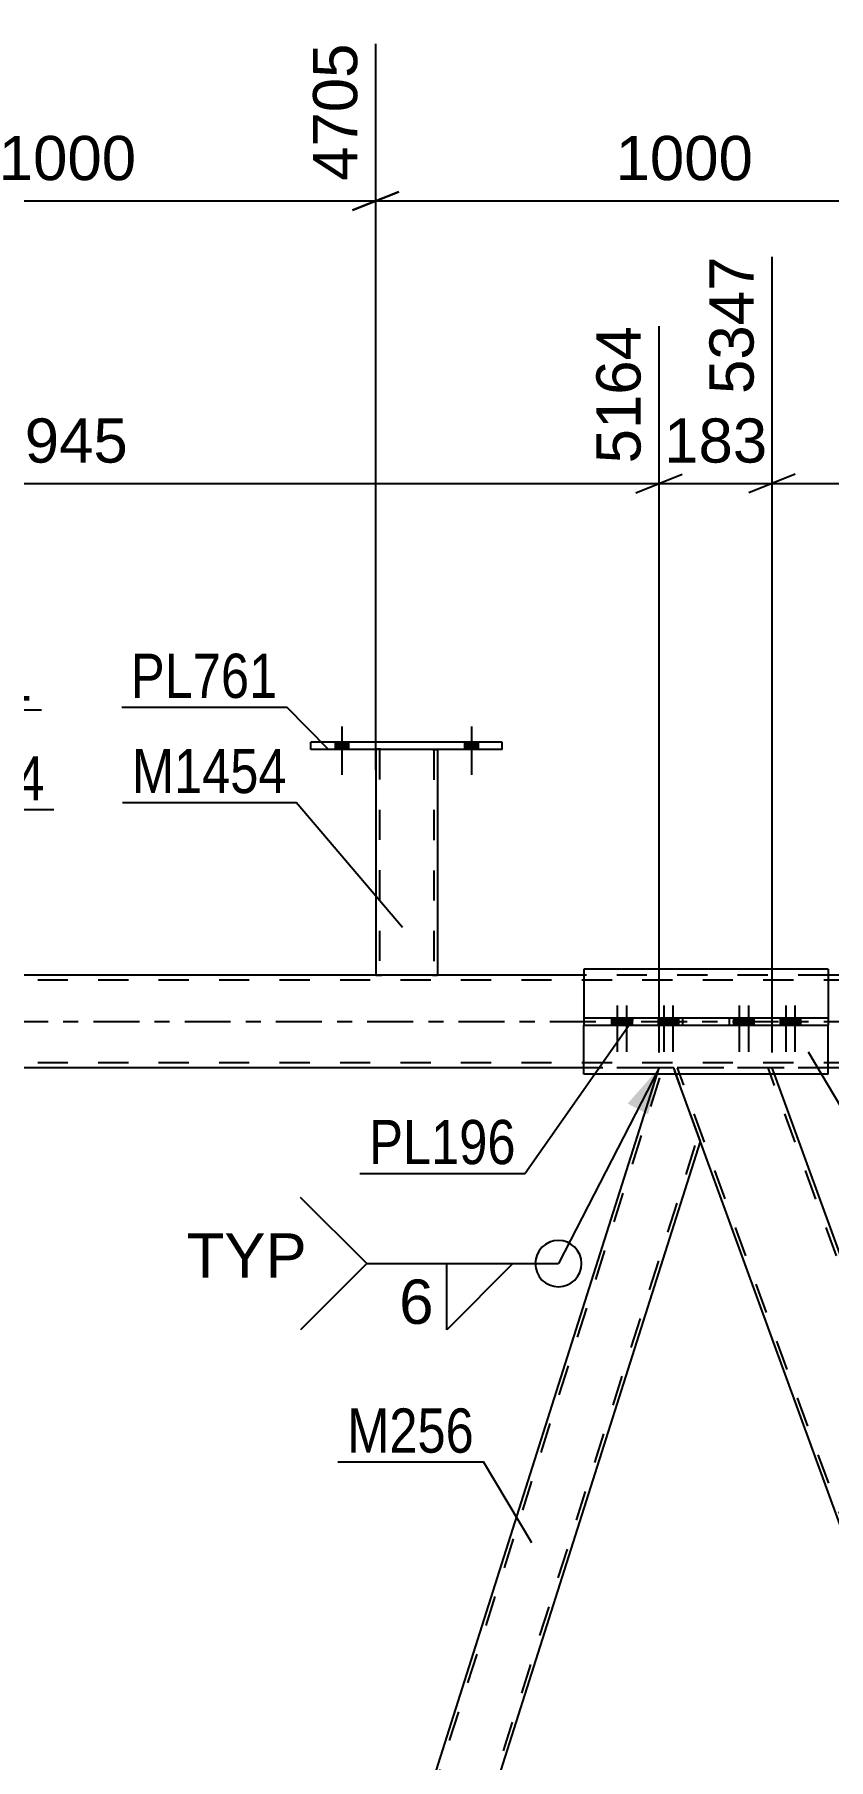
# Model space of a CAD drawing. Header units: millimetres. Extents: x -73 to 768, y -405 to 189.
# Drawn here: x 162.3 to 213.8, y -47.8 to 64 of the extents above; entities that cross this region are included whole.
import ezdxf

# ---------------------------------------------------------------- set-up
doc = ezdxf.new("R2010")
doc.units = ezdxf.units.MM
doc.linetypes.add('DXK_LINE_DOT2', pattern=[3.9198, 1.9599, -1.9599])
doc.linetypes.add('DXK_LINE_DOT3', pattern=[5.9187, 2.979, -0.9799, 0.9799, -0.9799])
doc.styles.add('Arial', font='ARIAL.TTF', dxfattribs={"height": 0.2})
doc.styles.add('Arial Narrow', font='ARIALN.TTF', dxfattribs={"height": 0.2})

# ---------------------------------------------------------------- blocks, each defined once
blk = doc.blocks.new('Part-122572935-3825 - 3735')
at = {"color": 2, "linetype": 'Continuous'}
for p, q in [((197.94, 0.24), (197.94, -0.24)), ((197.94, 0.24), (213.79, 0.24)), ((204.35, -0.24), (204.35, 0.24)), ((207.38, -0.24), (207.38, 0.24)), ((213.79, 0.24), (213.79, -0.24)), ((197.94, -0.24), (213.79, -0.24))]:
    blk.add_line(p, q, dxfattribs=at)
blk = doc.blocks.new('Bolt-122572935-3880 - 3735')
at = {"linetype": 'Continuous'}
for points in [[(208.37, 0.24), (207.65, 0.24), (207.65, -0.24), (208.37, -0.24)], [(208.97, 0.24), (208.25, 0.24), (208.25, -0.24), (208.97, -0.24)], [(211.39, 0.24), (210.67, 0.24), (210.67, -0.24), (211.39, -0.24)], [(211.99, 0.24), (211.27, 0.24), (211.27, -0.24), (211.99, -0.24)]]:
    blk.add_hatch(color=1, dxfattribs=at).paths.add_polyline_path(points)
at = {"color": 1, "linetype": 'Continuous'}
for p, q in [((207.65, 0.24), (207.65, -0.24)), ((208.01, 1.04), (208.01, -1.96)), ((208.25, 0.24), (208.25, -0.24)), ((208.37, 0.24), (208.37, -0.24)), ((208.61, 1.04), (208.61, -1.96)), ((208.97, 0.24), (208.97, -0.24)), ((210.67, 0.24), (210.67, -0.24)), ((211.03, 1.04), (211.03, -1.96)), ((211.27, 0.24), (211.27, -0.24)), ((211.39, 0.24), (211.39, -0.24)), ((211.63, 1.04), (211.63, -1.96)), ((211.99, 0.24), (211.99, -0.24))]:
    blk.add_line(p, q, dxfattribs=at)
blk = doc.blocks.new('Bolt-122572935-3815 - 3735')
at = {"linetype": 'Continuous'}
for points in [[(200.46, 0.24), (199.74, 0.24), (199.74, -0.24), (200.46, -0.24)], [(201.07, 0.24), (200.35, 0.24), (200.35, -0.24), (201.07, -0.24)], [(203.48, 0.24), (202.76, 0.24), (202.76, -0.24), (203.48, -0.24)], [(204.08, 0.24), (203.36, 0.24), (203.36, -0.24), (204.08, -0.24)]]:
    blk.add_hatch(color=1, dxfattribs=at).paths.add_polyline_path(points)
at = {"color": 1, "linetype": 'Continuous'}
for p, q in [((199.74, 0.24), (199.74, -0.24)), ((200.1, 1.04), (200.1, -1.96)), ((200.35, 0.24), (200.35, -0.24)), ((200.46, 0.24), (200.46, -0.24)), ((200.71, 1.04), (200.71, -1.96)), ((201.07, 0.24), (201.07, -0.24)), ((202.76, 0.24), (202.76, -0.24)), ((203.12, 1.04), (203.12, -1.96)), ((203.36, 0.24), (203.36, -0.24)), ((203.48, 0.24), (203.48, -0.24)), ((203.72, 1.04), (203.72, -1.96)), ((204.08, 0.24), (204.08, -0.24))]:
    blk.add_line(p, q, dxfattribs=at)
blk = doc.blocks.new('Part-122572935-3820 - 3735')
at = {"color": 2, "linetype": 'Continuous'}
for p, q in [((197.94, 3.4), (197.94, 0.24)), ((213.79, 3.4), (197.94, 3.4)), ((213.79, 3.4), (213.79, 0.24)), ((197.94, -3.4), (197.94, -0.24)), ((213.79, -3.4), (213.79, -0.24)), ((213.79, -3.4), (197.94, -3.4))]:
    blk.add_line(p, q, dxfattribs=at)
at = {"color": 7, "linetype": 'DXK_LINE_DOT2'}
for p, q in [((197.94, 0.24), (197.94, -0.24)), ((213.79, 0.24), (213.79, -0.24))]:
    blk.add_line(p, q, dxfattribs=at)
blk = doc.blocks.new('Part-122572935-4070 - 3735')
at = {"color": 2, "linetype": 'Continuous'}
for p, q in [((180.25, 17.64), (180.25, 18.12)), ((192.65, 18.12), (180.25, 18.12)), ((192.65, 17.64), (192.65, 18.12)), ((192.65, 17.64), (180.25, 17.64))]:
    blk.add_line(p, q, dxfattribs=at)
blk = doc.blocks.new('Bolt-122572935-4294 - 3735')
at = {"linetype": 'Continuous'}
for points in [[(181.81, 17.64), (182.69, 17.64), (182.69, 18.12), (181.81, 18.12)], [(190.21, 17.64), (191.09, 17.64), (191.09, 18.12), (190.21, 18.12)]]:
    blk.add_hatch(color=1, dxfattribs=at).paths.add_polyline_path(points)
at = {"color": 1, "linetype": 'Continuous'}
for p, q in [((182.25, 19.12), (182.25, 16)), ((190.65, 19.12), (190.65, 16)), ((181.81, 18.12), (181.81, 17.64)), ((182.69, 18.12), (182.69, 17.64)), ((190.21, 18.12), (190.21, 17.64)), ((191.09, 18.12), (191.09, 17.64))]:
    blk.add_line(p, q, dxfattribs=at)
blk = doc.blocks.new('Part-122572935-4217 - 3735')
at = {"color": 7, "linetype": 'DXK_LINE_DOT2'}
for p, q in [((650.55, 2.68), (12.26, 2.68)), ((213.79, 3), (197.94, 3)), ((650.55, -2.68), (12.26, -2.68)), ((649.95, -3), (27.67, -3)), ((213.79, -3), (197.94, -3))]:
    blk.add_line(p, q, dxfattribs=at)
at = {"color": 2, "linetype": 'Continuous'}
for p, q in [((197.94, 3), (128.66, 3)), ((283.07, 3), (213.79, 3)), ((197.94, -3), (128.66, -3)), ((283.07, -3), (213.79, -3))]:
    blk.add_line(p, q, dxfattribs=at)
at = {"color": 7, "linetype": 'DXK_LINE_DOT3'}
blk.add_line((12.26, 0), (660.55, 0), dxfattribs=at)
blk = doc.blocks.new('Part-122572935-4285 - 3735')
at = {"color": 7, "linetype": 'DXK_LINE_DOT2'}
for p, q in [((166.73, -117.6), (203.07, -3)), ((202.69, -3.4), (202.82, -3)), ((203.77, -3), (202.82, -3)), ((205.5, -7.77), (203.77, -3)), ((169.03, -122), (205.37, -7.4))]:
    blk.add_line(p, q, dxfattribs=at)
at = {"color": 2, "linetype": 'Continuous'}
for p, q in [((166.59, -117.23), (202.69, -3.4)), ((169.41, -121.6), (205.5, -7.77))]:
    blk.add_line(p, q, dxfattribs=at)
blk = doc.blocks.new('Bolt-122572935-4293 - 3735')
at = {"linetype": 'Continuous'}
for points in [[(181.81, 17.64), (182.69, 17.64), (182.69, 18.12), (181.81, 18.12)], [(190.21, 17.64), (191.09, 17.64), (191.09, 18.12), (190.21, 18.12)]]:
    blk.add_hatch(color=1, dxfattribs=at).paths.add_polyline_path(points)
at = {"color": 1, "linetype": 'Continuous'}
for p, q in [((182.25, 19.12), (182.25, 16)), ((190.65, 19.12), (190.65, 16)), ((181.81, 18.12), (181.81, 17.64)), ((182.69, 18.12), (182.69, 17.64)), ((190.21, 18.12), (190.21, 17.64)), ((191.09, 18.12), (191.09, 17.64))]:
    blk.add_line(p, q, dxfattribs=at)
blk = doc.blocks.new('Part-122572935-4362 - 3735')
at = {"color": 7, "linetype": 'DXK_LINE_DOT2'}
for p, q in [((210.15, -3), (203.77, -3)), ((203.91, -3.4), (203.77, -3)), ((247.33, -122), (204.02, -3)), ((253.21, -122), (209.89, -3)), ((210.3, -3.4), (210.15, -3))]:
    blk.add_line(p, q, dxfattribs=at)
at = {"color": 2, "linetype": 'Continuous'}
for p, q in [((246.93, -121.6), (203.91, -3.4)), ((253.32, -121.6), (210.3, -3.4))]:
    blk.add_line(p, q, dxfattribs=at)
blk = doc.blocks.new('Part-122572935-4425 - 3735')
at = {"color": 7, "linetype": 'DXK_LINE_DOT2'}
for p, q in [((184.45, 17.65), (184.45, 17.65)), ((184.45, 17.65), (184.45, 17.64)), ((184.45, 17.64), (184.45, 17.65)), ((184.49, 17.65), (184.45, 17.65)), ((184.45, 17.65), (184.49, 17.65)), ((184.59, 17.65), (184.49, 17.65)), ((184.49, 17.65), (184.59, 17.65)), ((184.75, 17.65), (184.59, 17.65)), ((184.59, 17.65), (184.75, 17.65)), ((184.69, 17.65), (184.69, 17.65)), ((184.69, 17.65), (184.69, 3)), ((184.71, 17.65), (184.69, 17.65)), ((184.69, 17.65), (184.71, 17.65)), ((184.76, 17.65), (184.71, 17.65)), ((184.71, 17.65), (184.76, 17.65)), ((188.16, 17.64), (184.75, 17.65)), ((188.16, 17.64), (184.75, 17.65)), ((188.06, 17.64), (184.76, 17.65)), ((184.76, 17.65), (184.84, 17.65)), ((188.14, 17.64), (184.84, 17.65)), ((188.14, 17.64), (188.06, 17.64)), ((188.19, 17.64), (188.14, 17.64)), ((188.14, 17.64), (188.19, 17.64)), ((188.16, 17.64), (188.31, 17.64)), ((188.31, 17.64), (188.16, 17.64)), ((188.21, 17.64), (188.19, 17.64)), ((188.19, 17.64), (188.21, 17.64)), ((188.21, 17.64), (188.21, 17.64)), ((188.21, 17.64), (188.21, 3)), ((188.31, 17.64), (188.42, 17.64)), ((188.42, 17.64), (188.31, 17.64)), ((188.42, 17.64), (188.45, 17.64)), ((188.45, 17.64), (188.42, 17.64)), ((188.45, 17.64), (188.45, 17.64)), ((188.45, 17.64), (188.45, 17.64)), ((188.45, 17.64), (188.45, 17.64)), ((184.45, 3), (184.49, 3)), ((184.49, 3), (184.59, 3)), ((184.59, 3), (184.74, 3)), ((184.69, 3), (184.71, 3)), ((184.69, 3), (184.71, 3)), ((188.06, 3), (184.71, 3)), ((184.71, 3), (184.74, 3)), ((188.15, 3), (184.74, 3)), ((184.74, 3), (184.76, 3)), ((184.76, 3), (184.84, 3)), ((188.14, 3), (184.84, 3)), ((188.14, 3), (188.06, 3)), ((188.19, 3), (188.14, 3)), ((188.14, 3), (188.19, 3)), ((188.15, 3), (188.31, 3)), ((188.21, 3), (188.19, 3)), ((188.19, 3), (188.21, 3)), ((188.31, 3), (188.41, 3)), ((188.41, 3), (188.45, 3))]:
    blk.add_line(p, q, dxfattribs=at)
at = {"color": 2, "linetype": 'Continuous'}
for p, q in [((184.45, 17.64), (184.45, 3)), ((188.45, 17.64), (188.45, 3)), ((184.49, 3), (184.45, 3)), ((184.59, 3), (184.49, 3)), ((184.74, 3), (184.59, 3)), ((188.15, 3), (184.74, 3)), ((188.31, 3), (188.15, 3)), ((188.41, 3), (188.31, 3)), ((188.45, 3), (188.41, 3))]:
    blk.add_line(p, q, dxfattribs=at)
blk = doc.blocks.new('StraightDimension-122572935-5521 - 3735')
at = {"color": 7, "linetype": 'Continuous'}
for p, q in [((210.15, -2), (210.15, 49.57)), ((202.82, -2), (202.82, 45.07)), ((201.32, 34.28), (204.32, 35.48)), ((202.82, 34.88), (210.15, 34.88)), ((211.65, 35.48), (208.65, 34.28))]:
    blk.add_line(p, q, dxfattribs=at)
at = {"color": 0}
blk.add_wipeout([(210.42, 35.63), (210.42, 39.83), (202.55, 39.83), (202.55, 35.63)], dxfattribs=at)
at = {"color": 3, "style": 'Arial'}
blk.add_text('183', height=2.865, dxfattribs=at).set_placement((203.15, 36.23))
at = {"color": 0, "linetype": 'Continuous'}
blk.add_wipeout([(209.55, 50.17), (205.35, 50.17), (205.35, 40.08), (209.55, 40.08)], dxfattribs=at)
at = {"color": 3, "linetype": 'Continuous', "style": 'Arial'}
blk.add_text('5347', height=2.865, rotation=90.0002, dxfattribs=at).set_placement((208.95, 40.68))
blk = doc.blocks.new('StraightDimension-122572935-10972 - 3735')
at = {"color": 7, "linetype": 'Continuous'}
for p, q in [((144.46, 17.62), (144.46, 63.38)), ((184.45, 16.31), (184.45, 63.38)), ((145.96, 53.79), (142.96, 52.59)), ((182.95, 52.59), (185.95, 53.79)), ((144.46, 53.19), (184.45, 53.19))]:
    blk.add_line(p, q, dxfattribs=at)
at = {"color": 0}
blk.add_wipeout([(169.51, 53.94), (169.51, 58.14), (159.41, 58.14), (159.41, 53.94)], dxfattribs=at)
at = {"color": 3, "style": 'Arial'}
blk.add_text('1000', height=2.865, dxfattribs=at).set_placement((160.01, 54.54))
at = {"color": 0, "linetype": 'Continuous'}
blk.add_wipeout([(183.85, 63.98), (179.65, 63.98), (179.65, 53.89), (183.85, 53.89)], dxfattribs=at)
at = {"color": 3, "linetype": 'Continuous', "style": 'Arial'}
blk.add_text('4705', height=2.865, rotation=90.0002, dxfattribs=at).set_placement((183.25, 54.49))
blk = doc.blocks.new('StraightDimension-122572935-5502 - 3735')
at = {"color": 7, "linetype": 'Continuous'}
for p, q in [((210.15, -2), (210.15, 49.57)), ((287.95, -2), (287.95, 45.07)), ((211.65, 35.48), (208.65, 34.28)), ((210.15, 34.88), (287.95, 34.88)), ((286.45, 34.28), (289.45, 35.48))]:
    blk.add_line(p, q, dxfattribs=at)
at = {"color": 0}
blk.add_wipeout([(254.1, 35.63), (254.1, 39.83), (244, 39.83), (244, 35.63)], dxfattribs=at)
at = {"color": 3, "style": 'Arial'}
blk.add_text('1945', height=2.865, dxfattribs=at).set_placement((244.6, 36.23))
at = {"color": 0, "linetype": 'Continuous'}
blk.add_wipeout([(287.35, 45.67), (283.15, 45.67), (283.15, 35.58), (287.35, 35.58)], dxfattribs=at)
at = {"color": 3, "linetype": 'Continuous', "style": 'Arial'}
blk.add_text('7292', height=2.865, rotation=90.0002, dxfattribs=at).set_placement((286.75, 36.18))
blk = doc.blocks.new('StraightDimension-122572935-5540 - 3735')
at = {"color": 7, "linetype": 'Continuous'}
for p, q in [((125.02, -2), (125.02, 49.57)), ((202.82, -2), (202.82, 45.07)), ((126.52, 35.48), (123.52, 34.28)), ((125.02, 34.88), (202.82, 34.88)), ((201.32, 34.28), (204.32, 35.48))]:
    blk.add_line(p, q, dxfattribs=at)
at = {"color": 0}
blk.add_wipeout([(168.96, 35.63), (168.96, 39.83), (158.87, 39.83), (158.87, 35.63)], dxfattribs=at)
at = {"color": 3, "style": 'Arial'}
blk.add_text('1945', height=2.865, dxfattribs=at).set_placement((159.47, 36.23))
at = {"color": 0, "linetype": 'Continuous'}
blk.add_wipeout([(202.22, 45.67), (198.02, 45.67), (198.02, 35.58), (202.22, 35.58)], dxfattribs=at)
at = {"color": 3, "linetype": 'Continuous', "style": 'Arial'}
blk.add_text('5164', height=2.865, rotation=90.0002, dxfattribs=at).set_placement((201.62, 36.18))
blk = doc.blocks.new('StraightDimension-122572935-10971 - 3735')
at = {"color": 7, "linetype": 'Continuous'}
for p, q in [((184.45, 16.31), (184.45, 63.38)), ((224.45, 15.44), (224.45, 63.38)), ((185.95, 53.79), (182.95, 52.59)), ((222.95, 52.59), (225.95, 53.79)), ((184.45, 53.19), (224.45, 53.19))]:
    blk.add_line(p, q, dxfattribs=at)
at = {"color": 0}
blk.add_wipeout([(209.5, 53.94), (209.5, 58.14), (199.4, 58.14), (199.4, 53.94)], dxfattribs=at)
at = {"color": 3, "style": 'Arial'}
blk.add_text('1000', height=2.865, dxfattribs=at).set_placement((200, 54.54))
at = {"color": 0, "linetype": 'Continuous'}
blk.add_wipeout([(223.85, 63.98), (219.65, 63.98), (219.65, 53.89), (223.85, 53.89)], dxfattribs=at)
at = {"color": 3, "linetype": 'Continuous', "style": 'Arial'}
blk.add_text('5705', height=2.865, rotation=90.0002, dxfattribs=at).set_placement((223.25, 54.49))
blk = doc.blocks.new('Mark-122572935-4066 - 3735')
at = {"color": 30, "linetype": 'Continuous'}
for p in [(167.98, 20.38), (181.38, 17.64)]:
    blk.add_line(p, (178.69, 20.38), dxfattribs=at)
at = {"color": 0}
blk.add_wipeout([(178.09, 20.98), (178.09, 23.98), (168.58, 23.98), (168.58, 20.98)], dxfattribs=at)
blk.add_wipeout([(178.09, 20.98), (178.09, 23.98), (168.58, 23.98), (168.58, 20.98)], dxfattribs=at)
at = {"color": 3, "style": 'Arial Narrow'}
blk.add_text('PL761', height=2.863, dxfattribs=at).set_placement((168.58, 20.98))
blk = doc.blocks.new('Mark-122572935-3816 - 3735')
at = {"color": 30, "linetype": 'Continuous'}
for p, q in [((212.48, -1.96), (216.86, -9.34)), ((216.86, -9.34), (227.56, -9.34))]:
    blk.add_line(p, q, dxfattribs=at)
at = {"color": 0}
blk.add_wipeout([(226.96, -8.74), (226.96, -5.74), (217.46, -5.74), (217.46, -8.74)], dxfattribs=at)
blk.add_wipeout([(226.96, -8.74), (226.96, -5.74), (217.46, -5.74), (217.46, -8.74)], dxfattribs=at)
at = {"color": 3, "style": 'Arial Narrow'}
blk.add_text('PL197', height=2.863, dxfattribs=at).set_placement((217.46, -8.74))
blk = doc.blocks.new('Mark-122572935-3821 - 3735')
at = {"color": 30, "linetype": 'Continuous'}
for p in [(201.13, 0.13), (183.43, -9.84)]:
    blk.add_line(p, (194.14, -9.84), dxfattribs=at)
at = {"color": 0}
blk.add_wipeout([(193.54, -9.24), (193.54, -6.24), (184.03, -6.24), (184.03, -9.24)], dxfattribs=at)
blk.add_wipeout([(193.54, -9.24), (193.54, -6.24), (184.03, -6.24), (184.03, -9.24)], dxfattribs=at)
at = {"color": 3, "style": 'Arial Narrow'}
blk.add_text('PL196', height=2.863, dxfattribs=at).set_placement((184.03, -9.24))
blk = doc.blocks.new('Mark-122572935-4061 - 3735')
at = {"color": 30, "linetype": 'Continuous'}
for p, q in [((146.74, 8.64), (152.34, 13.74)), ((152.34, 13.74), (163.59, 13.74))]:
    blk.add_line(p, q, dxfattribs=at)
at = {"color": 0}
blk.add_wipeout([(162.99, 14.34), (162.99, 17.34), (152.94, 17.34), (152.94, 14.34)], dxfattribs=at)
blk.add_wipeout([(162.99, 14.34), (162.99, 17.34), (152.94, 17.34), (152.94, 14.34)], dxfattribs=at)
at = {"color": 3, "style": 'Arial Narrow'}
blk.add_text('M1454', height=2.863, dxfattribs=at).set_placement((152.94, 14.34))
blk = doc.blocks.new('Mark-122572935-4196 - 3735')
at = {"color": 30, "linetype": 'Continuous'}
for p, q in [((151.84, 17.64), (152.07, 20.2)), ((152.07, 20.2), (162.78, 20.2))]:
    blk.add_line(p, q, dxfattribs=at)
at = {"color": 0}
blk.add_wipeout([(162.18, 20.8), (162.18, 23.8), (152.67, 23.8), (152.67, 20.8)], dxfattribs=at)
blk.add_wipeout([(162.18, 20.8), (162.18, 23.8), (152.67, 23.8), (152.67, 20.8)], dxfattribs=at)
at = {"color": 3, "style": 'Arial Narrow'}
blk.add_text('PL761', height=2.863, dxfattribs=at).set_placement((152.67, 20.8))
blk = doc.blocks.new('Mark-122572935-4281 - 3735')
at = {"color": 30, "linetype": 'Continuous'}
for p in [(182, -28.54), (194.58, -33.78)]:
    blk.add_line(p, (191.43, -28.54), dxfattribs=at)
at = {"color": 0}
blk.add_wipeout([(190.83, -27.94), (190.83, -24.94), (182.6, -24.94), (182.6, -27.94)], dxfattribs=at)
blk.add_wipeout([(190.83, -27.94), (190.83, -24.94), (182.6, -24.94), (182.6, -27.94)], dxfattribs=at)
at = {"color": 3, "style": 'Arial Narrow'}
blk.add_text('M256', height=2.863, dxfattribs=at).set_placement((182.6, -27.94))
blk = doc.blocks.new('Mark-122572935-4421 - 3735')
at = {"color": 30, "linetype": 'Continuous'}
for p in [(168.04, 14.21), (186.18, 6.1)]:
    blk.add_line(p, (179.3, 14.21), dxfattribs=at)
at = {"color": 0}
blk.add_wipeout([(178.7, 14.81), (178.7, 17.81), (168.64, 17.81), (168.64, 14.81)], dxfattribs=at)
blk.add_wipeout([(178.7, 14.81), (178.7, 17.81), (168.64, 17.81), (168.64, 14.81)], dxfattribs=at)
at = {"color": 3, "style": 'Arial Narrow'}
blk.add_text('M1454', height=2.863, dxfattribs=at).set_placement((168.64, 14.81))
blk = doc.blocks.new('WeldMark-122572935-5843 - 3735')
at = {"linetype": 'Continuous'}
blk.add_hatch(color=30, dxfattribs=at).paths.add_polyline_path([(200.78, -5.32), (202.82, -3), (202.11, -6.01)])
at = {"color": 30, "linetype": 'Continuous'}
for p in [(202.82, -3), (183.87, -15.69)]:
    blk.add_line(p, (196.29, -15.69), dxfattribs=at)
at = {"color": 3, "linetype": 'Continuous'}
for p, q in [((183.87, -15.69), (179.58, -11.4)), ((183.87, -15.69), (179.58, -19.97)), ((189.05, -15.69), (193.33, -15.69)), ((193.33, -15.69), (189.05, -19.97)), ((189.05, -19.97), (189.05, -15.69))]:
    blk.add_line(p, q, dxfattribs=at)
for start, end in [(90, 270), (270, 90)]:
    blk.add_arc((196.29, -15.69), 1.5, start, end, dxfattribs=at)
at = {"color": 0}
blk.add_wipeout([(188.39, -19.79), (188.39, -16.39), (185.77, -16.39), (185.77, -19.79)], dxfattribs=at)
at = {"color": 3, "style": 'Arial'}
blk.add_text('6', height=2.87, dxfattribs=at).set_placement((185.97, -19.59))
at = {"color": 0, "linetype": 'Continuous'}
blk.add_wipeout([(179.97, -16.59), (179.97, -13.59), (172.19, -13.59), (172.19, -16.59)], dxfattribs=at)
blk.add_wipeout([(179.97, -16.59), (179.97, -13.59), (172.19, -13.59), (172.19, -16.59)], dxfattribs=at)
at = {"color": 3, "linetype": 'Continuous', "style": 'Arial'}
blk.add_text('TYP', height=2.865, dxfattribs=at).set_placement((172.19, -16.59))

msp = doc.modelspace()

# ---------------------------------------------------------------- block references
for name in ['Bolt-122572935-4294 - 3735', 'Bolt-122572935-4293 - 3735', 'Part-122572935-4070 - 3735', 'Part-122572935-4425 - 3735', 'Part-122572935-3820 - 3735', 'Part-122572935-4217 - 3735', 'Part-122572935-3825 - 3735', 'Bolt-122572935-3815 - 3735', 'Bolt-122572935-3880 - 3735', 'Part-122572935-4285 - 3735', 'Part-122572935-4362 - 3735']:
    msp.add_blockref(name, (0, 0))

# ---------------------------------------------------------------- next in the draw order: block references
for name in ['StraightDimension-122572935-10972 - 3735', 'StraightDimension-122572935-5521 - 3735', 'Mark-122572935-4281 - 3735']:
    msp.add_blockref(name, (0, 0))

# ---------------------------------------------------------------- next in the draw order: block references
for name in ['StraightDimension-122572935-5540 - 3735', 'StraightDimension-122572935-5502 - 3735']:
    msp.add_blockref(name, (0, 0))

# ---------------------------------------------------------------- next in the draw order: block references
for name in ['StraightDimension-122572935-10971 - 3735', 'Mark-122572935-4066 - 3735', 'Mark-122572935-4061 - 3735', 'Mark-122572935-3821 - 3735', 'Mark-122572935-3816 - 3735']:
    msp.add_blockref(name, (0, 0))

# ---------------------------------------------------------------- next in the draw order: block references
for name in ['Mark-122572935-4196 - 3735', 'Mark-122572935-4421 - 3735', 'WeldMark-122572935-5843 - 3735']:
    msp.add_blockref(name, (0, 0))

doc.saveas('drawing.dxf')
